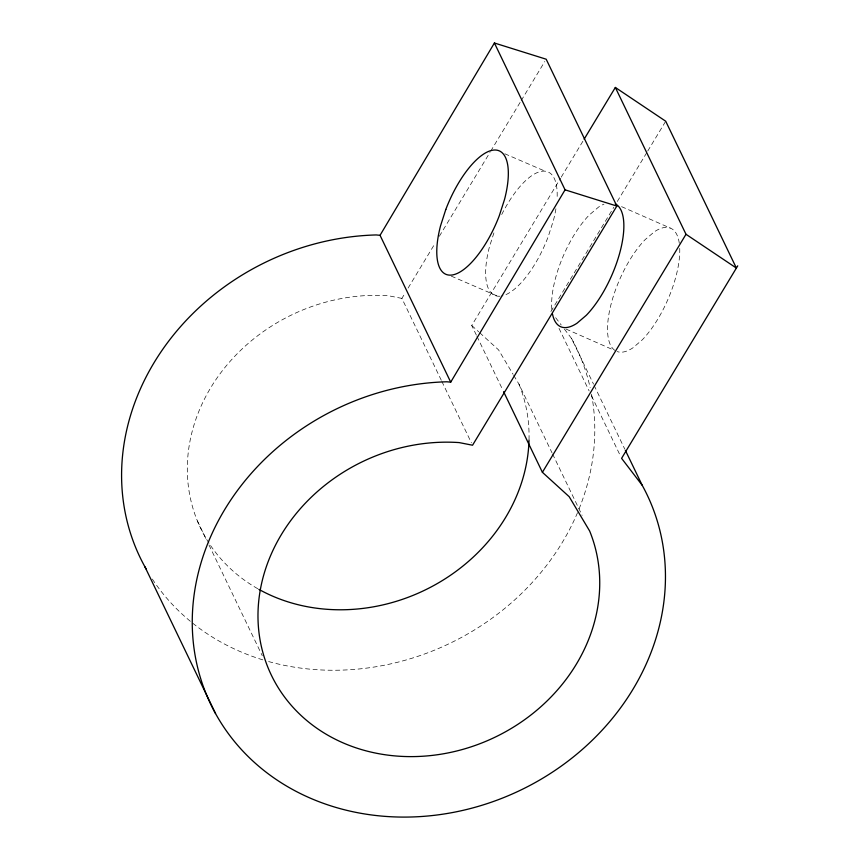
<?xml version="1.0" encoding="UTF-8"?>
<svg xmlns="http://www.w3.org/2000/svg" width="860" height="860" viewBox="0 0 860 860"><rect width="100%" height="100%" fill="white"/><g stroke="black" fill="none" stroke-linecap="round" stroke-linejoin="round"><path stroke-width="0.64" stroke-dasharray="4.3 3.22" d="M493.919 232.92L489.437 246.863A67.23 25.961 -66.6 0 0 500.112 296.206M441.277 380.227L401.889 298.388L405.35 292.637M408.124 288.036L435.181 243.186M439.342 236.285L489.985 152.349M490.684 151.199L520.515 101.759M521.203 100.609L544.788 61.511M476.365 335.11L471.731 325.478L560.526 178.289M561.225 177.138L583.424 140.352M550.916 311.513L613.846 207.206M617.308 201.476L647.042 152.177M647.741 151.037L665.715 121.228M401.889 298.388L388.483 295.754A174.784 152.876 -25.7 0 0 218.999 375.218A174.784 152.876 -25.7 0 0 209.163 543.391M504.831 153.779L545.154 171.194M451.274 276.125L497.693 296.173M621.576 206.647L670.198 228.05M566.052 329.068L613.459 349.934M471.731 325.478L478.676 331.799M479.676 332.702L498.531 349.859L513.065 374.261M555.667 317.716L561.214 324.962M564.375 329.09L571.502 338.399L593.518 384.13M513.721 375.358L518.978 384.173L551.991 452.779M594.088 385.334L624.79 449.124M559.021 328.369L589.143 390.956M591.465 395.761L620.425 455.95M552.571 453.983L582.112 515.366M476.945 336.314L503.014 390.472M441.846 381.431L471.398 442.814M197.392 520.934L206.658 540.188M208.98 545.004L262.268 655.739M591.497 394.138A242.015 211.667 -25.7 0 1 578.038 511.431M577.533 512.646A242.015 211.667 -25.7 0 1 267.944 661.372M262.762 659.846A242.015 211.667 -25.7 0 1 191.328 622.092M190.307 621.253A242.015 211.667 -25.7 0 1 152.349 579.092M571.502 338.399A242.015 211.667 -25.7 0 1 590.164 387.688M518.978 384.173A174.784 152.876 -25.7 0 1 529.008 440.234M257.721 588.692A174.784 152.876 -25.7 0 1 209.894 544.509M679.282 243.219A67.23 26.101 -66.2 0 0 654.395 231.749L645.107 239.66A67.23 26.101 -66.2 0 0 611.213 303.655A67.23 26.101 -66.2 0 0 616.072 351.084M679.722 248.379A67.23 26.101 -66.2 0 1 642.194 339.915L632.906 347.838A67.23 26.101 -66.2 0 1 617.104 351.536M551.83 309.256A67.23 26.101 -66.2 0 1 589.197 215.054L598.485 207.131A67.23 26.101 -66.2 0 1 603.967 204.164M501.724 214.516A67.23 25.961 -66.6 0 1 539.661 171.742A67.23 25.961 -66.6 0 1 557.065 198.725M555.915 208.808A67.23 25.961 -66.6 0 1 553.41 220.504L548.175 236.79A67.23 25.961 -66.6 0 1 501.391 296.044"/><path stroke-width="1.29" d="M625.37 450.328L642.173 485.233A242.015 211.667 -25.7 0 1 492.608 801.767A242.015 211.667 -25.7 0 1 193.392 643.269A242.015 211.667 -25.7 0 1 446.867 381.786L450.715 382.152L380.045 235.317L494.403 43L546.186 59.211L616.846 206.045L472.548 445.222L459.154 442.588A174.784 152.876 -25.7 0 0 257.978 615.222A174.784 152.876 -25.7 0 0 457.896 750.694A174.784 152.876 -25.7 0 0 589.648 531.007L569.191 496.704L542.402 472.312L503.594 391.676M450.715 382.152L565.063 189.834L494.403 43M584.123 139.202L615.341 87.451L665.715 121.228L736.386 268.073L686 234.285L615.341 87.451M542.402 472.312L686 234.285M737.729 265.837L621.587 458.348L642.173 485.233M380.045 235.317L376.207 234.941A242.015 211.667 -25.7 0 0 162.067 350.289A242.015 211.667 -25.7 0 0 146.146 568.987M565.063 189.834L616.846 206.045M144.867 566.708L215.537 713.553M529.008 440.234A174.784 152.876 -25.7 0 1 434.375 585.198A174.784 152.876 -25.7 0 1 258.849 589.337M615.319 203.884A67.23 26.101 -66.2 0 1 620.178 251.314A67.23 26.101 -66.2 0 1 586.284 315.308L576.995 323.231A67.23 26.101 -66.2 0 1 552.507 314.083M445.802 209.475L440.567 225.75A67.23 25.961 -66.6 0 0 452.521 274.931A67.23 25.961 -66.6 0 0 499.316 215.677L504.54 199.402A67.23 25.961 -66.6 0 0 492.587 150.221A67.23 25.961 -66.6 0 0 445.802 209.475"/></g></svg>
